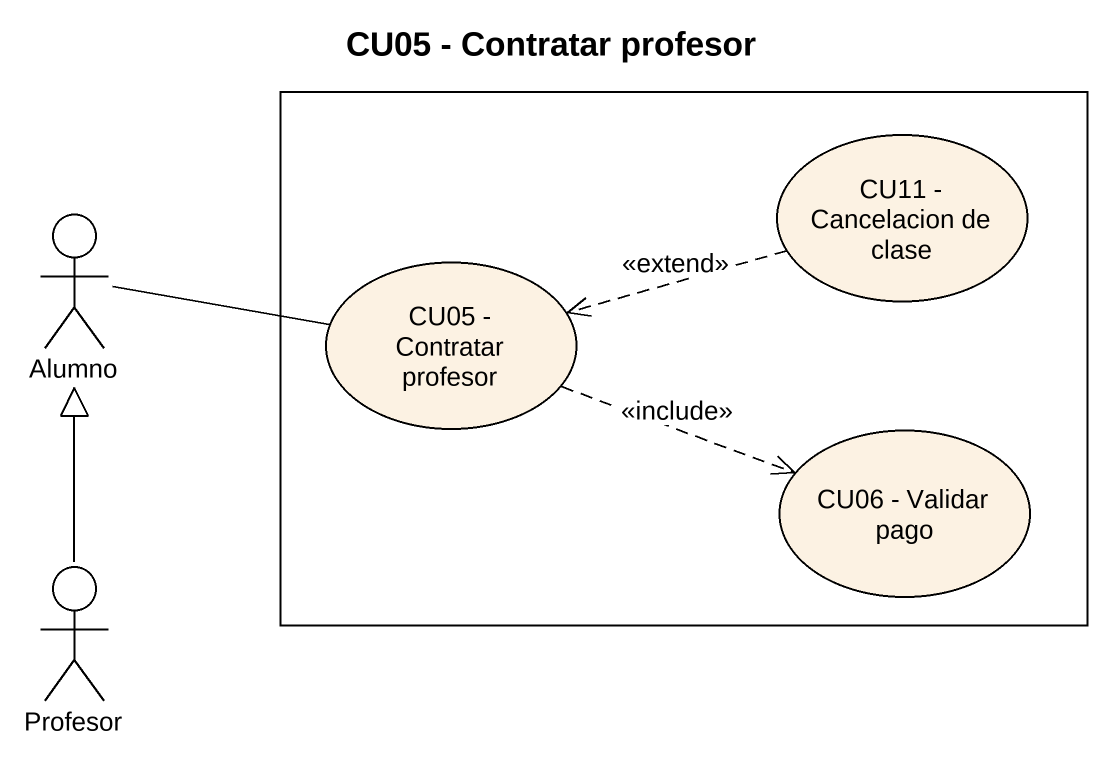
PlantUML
@startuml
title CU05 - Contratar profesor
rectangle " " as rectangle1 {
  usecase "CU11 - Cancelacion de clase" as CU11_Cancelacion_de_clase
  usecase "CU05 - Contratar profesor" as CU05_Contratar_profesor
  usecase "CU06 - Validar pago" as CU06_Validar_pago
}
actor Alumno
actor Profesor
CU11_Cancelacion_de_clase .left.> CU05_Contratar_profesor : <<extend>>
Alumno -right- CU05_Contratar_profesor
CU05_Contratar_profesor .right.> CU06_Validar_pago : <<include>>
Profesor -up-|> Alumno
@enduml
